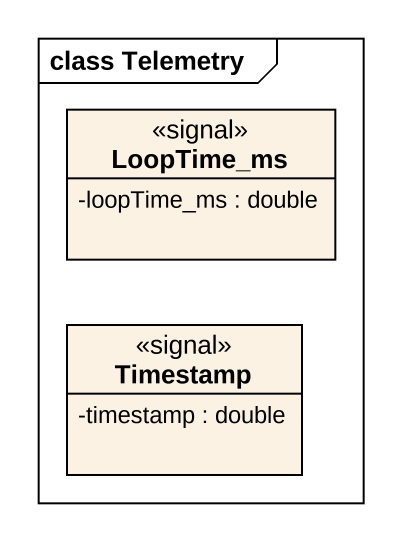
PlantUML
@startuml
mainframe class Telemetry
hide circle
hide empty members
skinparam classAttributeIconSize 0
class LoopTime_ms <<signal>> {
  -loopTime_ms : double
}
class Timestamp <<signal>> {
  -timestamp : double
}
@enduml
